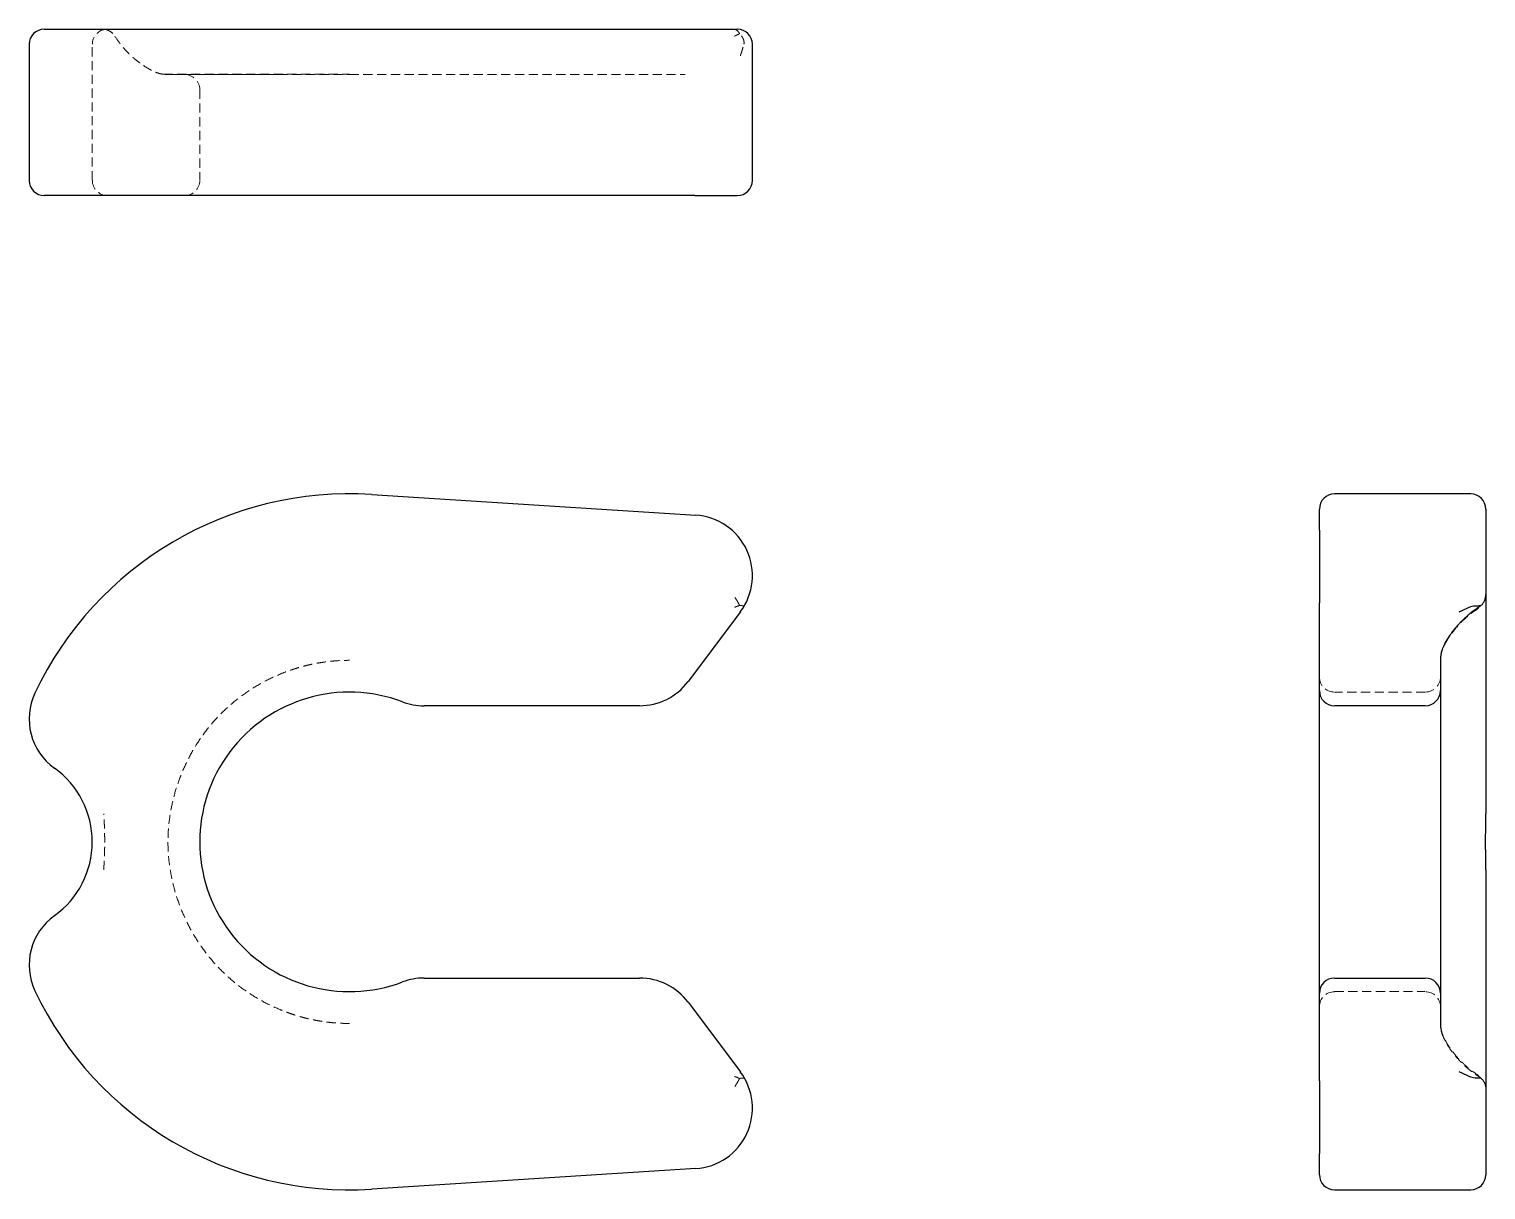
# Model space of a CAD drawing. Header units: millimetres. Extents: x 33 to 234, y 9 to 169.
import ezdxf

# ---------------------------------------------------------------- set-up
doc = ezdxf.new("R2010")
doc.units = ezdxf.units.MM
doc.linetypes.add('HIDDEN', pattern=[1.905, 1.27, -0.635])

msp = doc.modelspace()

# ---------------------------------------------------------------- linework, layer by layer
at = {"color": 7, "linetype": 'Continuous', "lineweight": 25}
for p, q in [((35.09, 169.4), (35.7, 169.4)), ((35.7, 169.4), (80.23, 169.4)), ((80.23, 169.4), (125.03, 169.4)), ((125.03, 169.4), (130.91, 169.4)), ((33, 167.31), (33, 148.48)), ((133, 148.48), (133, 167.31)), ((35.7, 146.39), (35.09, 146.39)), ((80.23, 146.39), (35.7, 146.39)), ((125.03, 146.39), (80.23, 146.39)), ((125.03, 146.39), (130.91, 146.39)), ((80.36, 105.03), (125.16, 102.18)), ((232.31, 105.13), (213.48, 105.13)), ((211.39, 102.94), (211.39, 103.03)), ((211.39, 100.09), (211.39, 102.94)), ((234.4, 103.03), (234.4, 102.94)), ((234.4, 102.94), (234.4, 100.09)), ((211.39, 100.09), (211.39, 90.06)), ((234.4, 100.09), (234.4, 91.22)), ((131.33, 88.8), (124.1, 79.18)), ((211.39, 80.43), (211.39, 90.06)), ((228.13, 82.11), (228.13, 80.43)), ((211.39, 77.92), (211.39, 80.43)), ((228.13, 80.43), (228.13, 77.92)), ((211.39, 36.08), (211.39, 77.92)), ((228.13, 77.92), (228.13, 36.08)), ((117.41, 75.83), (87.6, 75.83)), ((226.03, 75.83), (213.48, 75.83)), ((87.6, 38.17), (117.41, 38.17)), ((213.48, 38.17), (226.03, 38.17)), ((124.1, 34.82), (131.33, 25.2)), ((211.39, 33.57), (211.39, 36.08)), ((228.13, 36.08), (228.13, 33.57)), ((211.39, 23.94), (211.39, 33.57)), ((228.13, 33.57), (228.13, 31.89)), ((211.39, 23.94), (211.39, 13.91)), ((234.4, 22.78), (234.4, 13.91)), ((211.39, 11.06), (211.39, 13.91)), ((234.4, 13.91), (234.4, 11.06)), ((125.16, 11.82), (80.36, 8.97)), ((211.39, 10.97), (211.39, 11.06)), ((234.4, 11.06), (234.4, 10.97)), ((213.48, 8.87), (232.31, 8.87))]:
    msp.add_line(p, q, dxfattribs=at)
at = {"color": 7, "linetype": 'HIDDEN', "lineweight": 18}
for p, q in [((43.46, 169.37), (43.32, 169.4)), ((41.73, 148.48), (41.73, 167.31)), ((52.23, 163.13), (51.54, 163.16)), ((77.3, 163.13), (123.69, 163.13)), ((56.59, 161.03), (56.59, 148.48)), ((226.03, 77.71), (213.48, 77.71)), ((213.48, 36.29), (226.03, 36.29))]:
    msp.add_line(p, q, dxfattribs=at)
at = {"color": 7, "linetype": 'HIDDEN', "lineweight": 18, "flags": 128}
for points in [[(228.13, 82.11), (228.13, 82.11)], [(228.13, 31.89), (228.13, 31.89)], [(233.13, 24.74), (233.11, 24.76), (233.09, 24.77), (233.09, 24.77), (233.09, 24.77), (233.09, 24.77), (233.09, 24.77)]]:
    msp.add_lwpolyline(points, dxfattribs=at)
at = {"color": 7, "linetype": 'Continuous', "lineweight": 25, "flags": 128}
msp.add_lwpolyline([(233.37, 24.59), (233.28, 24.65), (233.17, 24.72), (233.1, 24.76), (233.09, 24.77), (233.09, 24.77), (233.09, 24.77), (233.09, 24.77), (233.09, 24.77), (233.09, 24.77)], dxfattribs=at)
at = {"color": 7, "linetype": 'Continuous', "lineweight": 25}
for centre, radius, start, end in [((35.09, 167.31), 2.09, 90, 180), ((130.91, 167.31), 2.09, 0, 90), ((35.09, 148.48), 2.09, 180, 270), ((130.91, 148.48), 2.09, 270, 0), ((77.3, 57), 48.13, 86.3617, 154.6742), ((213.48, 103.03), 2.09, 90, 180), ((232.31, 103.03), 2.09, 0, 90), ((124.63, 93.83), 8.37, 323.12, 86.3617), ((117.41, 84.2), 8.37, 270, 323.12), ((41.37, 74.01), 8.37, 154.6742, 234.3658), ((77.3, 57), 20.71, 69.2689, 290.7311), ((213.48, 77.92), 2.09, 180, 270), ((226.03, 77.92), 2.09, 270, 0), ((87.6, 84.2), 8.37, 249.2689, 270), ((29.18, 57), 12.55, 305.6342, 54.3658), ((41.37, 39.99), 8.37, 125.6342, 205.3258), ((77.3, 57), 48.13, 205.3258, 273.6383), ((87.6, 29.8), 8.37, 90, 110.7311), ((117.41, 29.8), 8.37, 36.88, 90), ((213.48, 36.08), 2.09, 90, 180), ((226.03, 36.08), 2.09, 0, 90), ((124.63, 20.17), 8.37, 273.6383, 36.88), ((213.48, 10.97), 2.09, 180, 270), ((232.31, 10.97), 2.09, 270, 0)]:
    msp.add_arc(centre, radius, start, end, dxfattribs=at)
at = {"color": 7, "linetype": 'HIDDEN', "lineweight": 18}
for centre, start, end in [((43.83, 167.31), 100.083, 180), ((54.5, 161.03), 0, 90), ((43.83, 148.48), 180, 270), ((54.5, 148.48), 270, 0), ((213.48, 79.81), 180, 270), ((226.03, 79.81), 270, 0), ((213.48, 34.19), 90, 180), ((226.03, 34.19), 0, 90)]:
    msp.add_arc(centre, 2.09, start, end, dxfattribs=at)
for points, knots in [([(43.46, 169.36), (43.5, 169.35), (43.73, 169.33), (44.11, 169.16), (44.55, 168.85), (44.76, 168.56), (44.86, 168.42)], [0, 0, 0, 0, 0.083103, 0.3920021, 0.7009005, 1, 1, 1, 1]), ([(131.23, 168.77), (131.18, 168.88), (131.11, 168.97), (130.98, 169.13), (130.91, 169.19), (130.75, 169.3), (130.67, 169.34), (130.51, 169.39), (130.43, 169.4), (130.34, 169.4)], [0, 0, 0, 0, 0.25, 0.25, 0.5, 0.5, 0.75, 0.75, 1, 1, 1, 1]), ([(44.86, 168.42), (45.13, 168.01), (45.68, 167.21), (46.64, 166.14), (47.63, 165.22), (48.61, 164.47), (49.52, 163.9), (50.31, 163.5), (50.97, 163.26), (51.37, 163.19), (51.54, 163.16)], [0, 0, 0, 0, 0.169569, 0.3356384, 0.491968, 0.6341666, 0.7587582, 0.860911, 0.9393732, 1, 1, 1, 1]), ([(131.23, 168.77), (131.17, 168.74), (131.02, 168.67), (130.78, 168.56), (130.61, 168.47), (130.52, 168.42)], [0, 0, 0, 0, 0.285133, 0.61846, 1, 1, 1, 1]), ([(131.82, 167.31), (131.85, 167.44), (131.85, 167.57), (131.81, 167.84), (131.77, 167.98), (131.65, 168.23), (131.58, 168.34), (131.42, 168.57), (131.33, 168.67), (131.23, 168.77)], [0, 0, 0, 0, 0.25, 0.25, 0.5, 0.5, 0.75, 0.75, 1, 1, 1, 1]), ([(131.33, 165.71), (131.37, 165.85), (131.47, 166.11), (131.59, 166.51), (131.71, 166.91), (131.78, 167.18), (131.82, 167.31)], [0, 0, 0, 0, 0.256306, 0.508357, 0.756228, 1, 1, 1, 1]), ([(51.54, 163.16), (51.58, 163.16), (51.67, 163.15), (52.16, 163.15), (52.87, 163.15), (53.79, 163.14), (54.83, 163.14), (56.11, 163.14), (57.62, 163.14), (59.37, 163.14), (61.37, 163.15), (63.6, 163.15), (66.07, 163.15), (68.75, 163.15), (71.62, 163.16), (74.49, 163.16), (76.41, 163.16), (77.3, 163.17)], [0, 0, 0, 0, 0.065168, 0.133747, 0.205741, 0.261996, 0.320196, 0.38036, 0.442493, 0.5066, 0.572702, 0.640817, 0.710951, 0.783121, 0.857356, 0.933672, 1, 1, 1, 1]), ([(51.56, 163.16), (51.57, 163.16), (51.58, 163.17), (51.94, 163.18), (52.58, 163.18), (53.44, 163.19), (54.45, 163.19), (55.7, 163.19), (57.2, 163.19), (58.97, 163.19), (60.99, 163.19), (63.27, 163.19), (65.79, 163.19), (68.54, 163.18), (71.48, 163.18), (74.43, 163.17), (76.39, 163.17), (77.3, 163.17)], [0, 0, 0, 0, 0.048194, 0.116159, 0.188123, 0.244718, 0.303549, 0.364616, 0.427903, 0.493389, 0.561067, 0.630924, 0.702935, 0.777078, 0.853347, 0.931714, 1, 1, 1, 1]), ([(77.3, 163.13), (77.3, 163.12), (77.3, 163.11), (77.3, 163.17), (77.3, 163.17)], [0, 0, 0, 0, 0.99954, 1, 1, 1, 1]), ([(52.2, 163.13), (52.2, 163.13), (52.2, 163.13), (52.21, 163.13), (52.24, 163.13), (52.27, 163.13), (52.32, 163.13), (52.37, 163.13), (52.44, 163.13), (52.51, 163.13), (52.6, 163.13), (52.81, 163.13), (53.26, 163.13), (54.1, 163.13), (55.15, 163.13), (56.41, 163.13), (57.87, 163.13), (59.52, 163.13), (61.35, 163.13), (63.33, 163.13), (65.45, 163.13), (67.24, 163.13), (68.62, 163.13), (69.55, 163.13), (70.49, 163.13), (71.44, 163.13), (72.4, 163.13), (73.36, 163.13), (74.34, 163.13), (75.32, 163.13), (76.31, 163.13), (76.97, 163.13), (77.3, 163.13)], [0, 0, 0, 0, 0.012371, 0.024749, 0.037141, 0.049552, 0.061986, 0.074448, 0.086944, 0.099479, 0.112058, 0.124684, 0.186996, 0.249645, 0.312269, 0.374751, 0.437537, 0.499789, 0.562058, 0.624899, 0.687375, 0.749837, 0.775039, 0.800095, 0.825045, 0.849927, 0.874781, 0.899646, 0.924561, 0.949566, 0.9747, 1, 1, 1, 1]), ([(131.23, 89.72), (131.18, 89.82), (131.11, 89.93), (130.98, 90.17), (130.91, 90.3), (130.75, 90.55), (130.67, 90.68), (130.51, 90.95), (130.43, 91.09), (130.34, 91.22)], [0, 0, 0, 0, 0.25, 0.25, 0.5, 0.5, 0.75, 0.75, 1, 1, 1, 1]), ([(131.23, 89.72), (131.17, 89.69), (131.02, 89.63), (130.78, 89.53), (130.61, 89.48), (130.52, 89.45)], [0, 0, 0, 0, 0.285133, 0.61846, 1, 1, 1, 1]), ([(131.82, 89.54), (131.85, 89.59), (131.85, 89.62), (131.81, 89.65), (131.77, 89.66), (131.65, 89.66), (131.58, 89.67), (131.42, 89.68), (131.33, 89.7), (131.23, 89.72)], [0, 0, 0, 0, 0.25, 0.25, 0.5, 0.5, 0.75, 0.75, 1, 1, 1, 1]), ([(233.42, 89.32), (233.01, 89.05), (232.2, 88.5), (231.14, 87.54), (230.22, 86.55), (229.47, 85.58), (228.9, 84.67), (228.5, 83.88), (228.26, 83.21), (228.19, 82.81), (228.16, 82.64)], [0, 0, 0, 0, 0.16937, 0.33525, 0.49142, 0.633505, 0.758049, 0.860256, 0.938932, 1, 1, 1, 1]), ([(77.3, 31.89), (77.13, 31.89), (76.78, 31.89), (76.26, 31.91), (75.74, 31.94), (75.22, 31.97), (74.7, 32.02), (74.18, 32.08), (73.67, 32.15), (73.16, 32.23), (72.65, 32.32), (72.15, 32.42), (71.64, 32.53), (71.14, 32.65), (70.64, 32.78), (70.15, 32.93), (69.65, 33.08), (69.16, 33.24), (68.67, 33.42), (68.18, 33.61), (67.1, 34.04), (65.45, 34.82), (63.33, 36.09), (61.35, 37.56), (59.52, 39.21), (57.87, 41.05), (56.41, 43.04), (55.15, 45.16), (54.1, 47.4), (53.26, 49.72), (52.65, 52.11), (52.28, 54.55), (52.15, 57), (52.28, 59.45), (52.65, 61.88), (53.26, 64.28), (54.1, 66.6), (55.15, 68.84), (56.41, 70.96), (57.87, 72.95), (59.52, 74.78), (61.35, 76.44), (63.33, 77.91), (65.45, 79.18), (67.24, 80.02), (68.62, 80.57), (69.55, 80.89), (70.49, 81.18), (71.44, 81.43), (72.4, 81.64), (73.36, 81.81), (74.34, 81.94), (75.32, 82.04), (76.31, 82.1), (76.97, 82.11), (77.3, 82.11)], [0, 0, 0, 0, 0.006666, 0.013307, 0.019926, 0.026525, 0.033107, 0.039676, 0.046233, 0.052782, 0.059325, 0.065866, 0.072407, 0.078952, 0.085502, 0.092062, 0.098633, 0.105219, 0.111822, 0.118446, 0.125092, 0.156299, 0.187567, 0.21896, 0.250122, 0.281222, 0.312643, 0.343858, 0.375198, 0.406498, 0.437682, 0.468993, 0.500002, 0.530983, 0.562322, 0.593479, 0.624805, 0.656118, 0.687361, 0.718755, 0.749883, 0.781019, 0.812441, 0.84368, 0.874912, 0.887514, 0.900043, 0.912518, 0.92496, 0.937387, 0.94982, 0.962279, 0.974782, 0.987349, 1, 1, 1, 1]), ([(228.13, 82.1), (228.14, 81.91), (228.14, 81.53), (228.15, 80.53), (228.15, 79.24), (228.16, 77.68), (228.17, 75.89), (228.17, 73.92), (228.17, 72.47), (228.17, 71.75)], [0, 0, 0, 0, 0.151781, 0.300725, 0.446744, 0.589767, 0.729681, 0.8664, 1, 1, 1, 1]), ([(43.31, 53.13), (43.32, 53.34), (43.35, 53.76), (43.39, 54.4), (43.42, 55.04), (43.43, 55.69), (43.45, 56.34), (43.45, 57.11), (43.44, 57.98), (43.42, 58.96), (43.37, 59.92), (43.33, 60.55), (43.31, 60.87)], [0, 0, 0, 0, 0.081623, 0.163774, 0.246561, 0.330109, 0.414545, 0.500004, 0.627728, 0.753347, 0.877303, 1, 1, 1, 1]), ([(228.17, 52.59), (228.17, 52), (228.17, 50.78), (228.17, 48.91), (228.17, 46.96), (228.16, 44.94), (228.16, 42.89), (228.16, 40.84), (228.15, 38.85), (228.15, 36.97), (228.15, 35.25), (228.14, 33.95), (228.14, 33.01), (228.14, 32.34), (228.13, 32.05), (228.13, 31.9)], [0, 0, 0, 0, 0.057331, 0.119079, 0.185672, 0.257098, 0.333351, 0.414405, 0.500226, 0.590792, 0.686084, 0.786054, 0.855309, 0.926629, 1, 1, 1, 1]), ([(228.16, 31.36), (228.19, 31.19), (228.26, 30.79), (228.5, 30.12), (228.9, 29.33), (229.47, 28.42), (230.22, 27.45), (231.14, 26.46), (232.2, 25.5), (233.01, 24.95), (233.42, 24.68)], [0, 0, 0, 0, 0.061068, 0.139744, 0.241951, 0.366495, 0.50858, 0.66475, 0.83063, 1, 1, 1, 1]), ([(228.27, 30.71), (228.29, 30.66), (228.34, 30.46), (228.55, 29.9), (228.98, 29.07), (229.65, 28.07), (230.43, 27.09), (231.32, 26.17), (232.31, 25.3), (233.05, 24.8), (233.42, 24.55)], [0, 0, 0, 0, 0.024736, 0.094761, 0.241966, 0.393308, 0.545228, 0.69722, 0.849794, 1, 1, 1, 1]), ([(131.23, 24.28), (131.18, 24.18), (131.11, 24.07), (130.98, 23.83), (130.91, 23.7), (130.75, 23.45), (130.67, 23.32), (130.51, 23.05), (130.43, 22.91), (130.34, 22.78)], [0, 0, 0, 0, 0.25, 0.25, 0.5, 0.5, 0.75, 0.75, 1, 1, 1, 1]), ([(130.52, 24.55), (130.59, 24.53), (130.72, 24.49), (130.91, 24.42), (131.08, 24.35), (131.19, 24.3), (131.23, 24.28)], [0, 0, 0, 0, 0.290677, 0.554231, 0.790669, 1, 1, 1, 1]), ([(131.23, 24.28), (131.43, 24.32), (131.6, 24.33), (131.77, 24.34), (131.81, 24.35), (131.85, 24.38), (131.85, 24.41), (131.82, 24.46)], [0, 0, 0, 0, 0.5, 0.5, 0.75, 0.75, 1, 1, 1, 1])]:
    msp.add_open_spline(points, degree=3, knots=knots, dxfattribs=at)
at = {"color": 7, "linetype": 'Continuous', "lineweight": 25}
for points, knots in [([(233.77, 89.72), (233.88, 89.82), (233.97, 89.93), (234.13, 90.17), (234.19, 90.3), (234.3, 90.55), (234.34, 90.68), (234.39, 90.95), (234.4, 91.09), (234.4, 91.22)], [0, 0, 0, 0, 0.25, 0.25, 0.5, 0.5, 0.75, 0.75, 1, 1, 1, 1]), ([(234.4, 91.22), (234.4, 91.22), (234.4, 91.22), (234.4, 91.2), (234.4, 91.17), (234.4, 91.14), (234.4, 91.09), (234.4, 91.04), (234.4, 90.97), (234.4, 90.89), (234.4, 90.81), (234.4, 90.71), (234.4, 90.6), (234.4, 90.49), (234.4, 90.36), (234.4, 90.22), (234.4, 90.07), (234.4, 89.91), (234.4, 89.75), (234.4, 89.57), (234.4, 89.38), (234.4, 89.18), (234.4, 88.68), (234.4, 87.77), (234.4, 86.27), (234.4, 84.53), (234.4, 82.56), (234.4, 80.38), (234.4, 78.01), (234.4, 75.45), (234.4, 73.3), (234.4, 71.67), (234.4, 70.63), (234.4, 69.58), (234.4, 68.52), (234.4, 67.45), (234.4, 66.38), (234.4, 65.29), (234.4, 64.2), (234.4, 63.1), (234.4, 61.99), (234.4, 61.24), (234.4, 60.87)], [0, 0, 0, 0, 0.01204, 0.024046, 0.036019, 0.047965, 0.059886, 0.071786, 0.083669, 0.095539, 0.107398, 0.119251, 0.131101, 0.142952, 0.154808, 0.166672, 0.178548, 0.19044, 0.20235, 0.214284, 0.226244, 0.238234, 0.250257, 0.313304, 0.375645, 0.437807, 0.500321, 0.562547, 0.624609, 0.68703, 0.750326, 0.773472, 0.796454, 0.819297, 0.842025, 0.864663, 0.887235, 0.909766, 0.932284, 0.954811, 0.977375, 1, 1, 1, 1]), ([(233.42, 89.45), (233.34, 89.39), (233.17, 89.28), (232.91, 89.11), (232.64, 88.91), (232.37, 88.7), (232.09, 88.47), (231.8, 88.23), (231.51, 87.96), (231.21, 87.68), (230.91, 87.39), (230.61, 87.07), (230.32, 86.74), (230.03, 86.4), (229.69, 85.97), (229.24, 85.33), (228.83, 84.65), (228.53, 84.04), (228.38, 83.65), (228.27, 83.33), (228.21, 83.05), (228.17, 82.82), (228.15, 82.62), (228.13, 82.46), (228.13, 82.32), (228.13, 82.21), (228.13, 82.14), (228.13, 82.11)], [0, 0, 0, 0, 0.02809, 0.058022, 0.0898, 0.123414, 0.158839, 0.19604, 0.234962, 0.275538, 0.317683, 0.361294, 0.406253, 0.452425, 0.499658, 0.575248, 0.699725, 0.755251, 0.803509, 0.844995, 0.880625, 0.911154, 0.937081, 0.958734, 0.976335, 0.990043, 1, 1, 1, 1]), ([(230.71, 88.8), (230.85, 88.87), (231.11, 89), (231.51, 89.18), (231.91, 89.36), (232.18, 89.48), (232.31, 89.54)], [0, 0, 0, 0, 0.256306, 0.508357, 0.756228, 1, 1, 1, 1]), ([(232.31, 89.54), (232.44, 89.59), (232.57, 89.62), (232.84, 89.65), (232.98, 89.66), (233.23, 89.66), (233.34, 89.67), (233.57, 89.68), (233.67, 89.7), (233.77, 89.72)], [0, 0, 0, 0, 0.25, 0.25, 0.5, 0.5, 0.75, 0.75, 1, 1, 1, 1]), ([(233.77, 89.72), (233.74, 89.69), (233.67, 89.63), (233.56, 89.53), (233.47, 89.48), (233.42, 89.45)], [0, 0, 0, 0, 0.285133, 0.61846, 1, 1, 1, 1]), ([(234.4, 53.13), (234.4, 53.34), (234.4, 53.76), (234.39, 54.4), (234.39, 55.04), (234.38, 55.69), (234.37, 56.34), (234.37, 57.11), (234.37, 57.98), (234.39, 58.96), (234.4, 59.92), (234.4, 60.55), (234.4, 60.87)], [0, 0, 0, 0, 0.081623, 0.163774, 0.246561, 0.330109, 0.414545, 0.500004, 0.627728, 0.753347, 0.877303, 1, 1, 1, 1]), ([(234.4, 53.13), (234.4, 52.94), (234.4, 52.57), (234.4, 52), (234.4, 51.44), (234.4, 50.88), (234.4, 50.32), (234.4, 49.77), (234.4, 49.21), (234.4, 48.66), (234.4, 48.11), (234.4, 47.57), (234.4, 46.21), (234.4, 44.07), (234.4, 41.25), (234.4, 38.55), (234.4, 36), (234.4, 33.62), (234.4, 31.44), (234.4, 29.48), (234.4, 27.75), (234.4, 26.26), (234.4, 25.01), (234.4, 24.03), (234.4, 23.47), (234.4, 23.18), (234.4, 23.03), (234.4, 22.92), (234.4, 22.84), (234.4, 22.79), (234.4, 22.78), (234.4, 22.78)], [0, 0, 0, 0, 0.011437, 0.022856, 0.034261, 0.045654, 0.05704, 0.06842, 0.079799, 0.091179, 0.102564, 0.113956, 0.125359, 0.187704, 0.250031, 0.312408, 0.374995, 0.437645, 0.499973, 0.562127, 0.624659, 0.686937, 0.749368, 0.811914, 0.874356, 0.895414, 0.916398, 0.937328, 0.958225, 0.979109, 1, 1, 1, 1]), ([(228.13, 31.89), (228.13, 31.7), (228.13, 31.36), (228.18, 31.02), (228.25, 30.8), (228.27, 30.71)], [0, 0, 0, 0, 0.414727, 0.770906, 1, 1, 1, 1]), ([(232.31, 24.46), (232.18, 24.52), (231.91, 24.64), (231.51, 24.82), (231.11, 25), (230.85, 25.13), (230.71, 25.2)], [0, 0, 0, 0, 0.2437719, 0.4916433, 0.743694, 1, 1, 1, 1]), ([(233.77, 24.28), (233.58, 24.32), (233.35, 24.33), (232.98, 24.34), (232.85, 24.35), (232.57, 24.38), (232.44, 24.41), (232.31, 24.46)], [0, 0, 0, 0, 0.5, 0.5, 0.75, 0.75, 1, 1, 1, 1]), ([(233.42, 24.55), (233.46, 24.53), (233.53, 24.49), (233.62, 24.42), (233.7, 24.35), (233.75, 24.3), (233.77, 24.28)], [0, 0, 0, 0, 0.290677, 0.554231, 0.790669, 1, 1, 1, 1]), ([(233.77, 24.28), (233.88, 24.18), (233.97, 24.07), (234.13, 23.83), (234.19, 23.7), (234.3, 23.45), (234.34, 23.32), (234.39, 23.05), (234.4, 22.91), (234.4, 22.78)], [0, 0, 0, 0, 0.25, 0.25, 0.5, 0.5, 0.75, 0.75, 1, 1, 1, 1])]:
    msp.add_open_spline(points, degree=3, knots=knots, dxfattribs=at)

doc.saveas('drawing.dxf')
